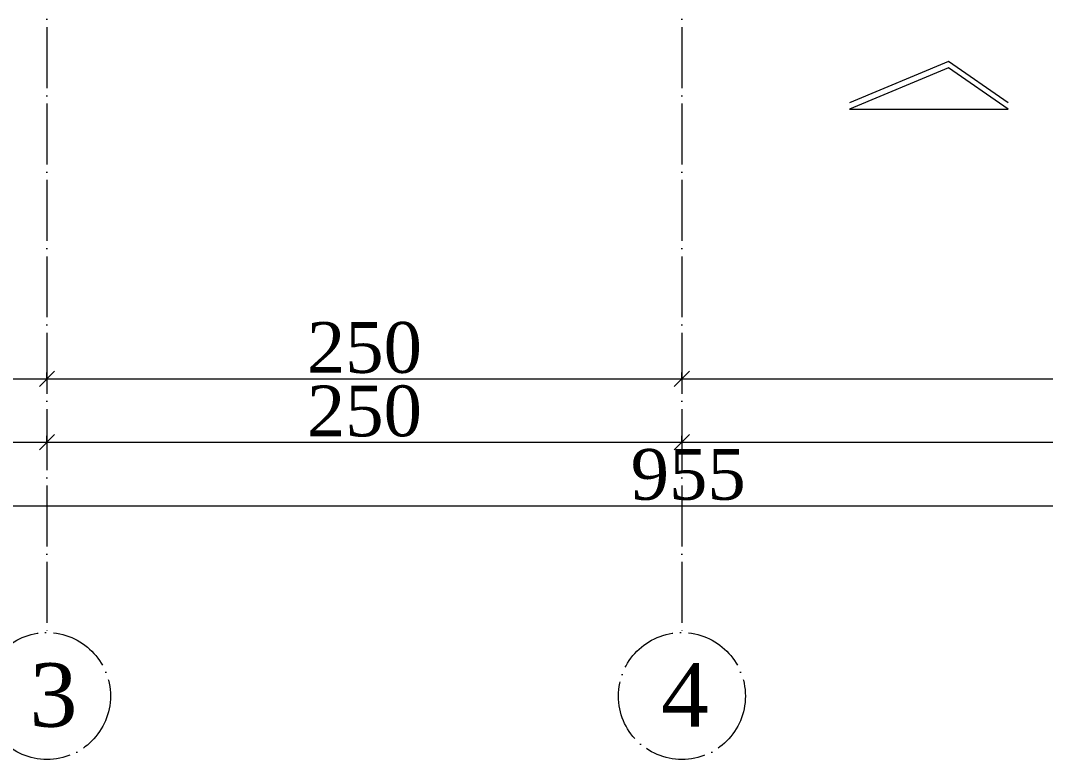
# Model space of a CAD drawing. Header units: metres. Extents: x -5196 to 34307, y 7076 to 19260.
# Drawn here: x 14031.7 to 14435.3, y 9526.3 to 9817.4 of the extents above; entities that cross this region are included whole.
import ezdxf

# ---------------------------------------------------------------- set-up
doc = ezdxf.new("R2010")
doc.units = ezdxf.units.M
doc.linetypes.add('ACAD_ISO04W100', pattern=[30, 24, -3, 0, -3])
doc.layers.add('YLZ-AKS', color=7, linetype='ACAD_ISO04W100', lineweight=5, true_color=0x2e2f36)
doc.layers.add('YLZ-TEFRİŞ', color=191, linetype='Continuous', lineweight=20)
doc.layers.add('YLZ-ÖLÇÜ', color=251, linetype='Continuous', lineweight=5)
doc.layers.add('YLZ-YAZI', color=113, linetype='Continuous')
doc.styles.add('ARIAL', font='times.ttf')
doc.dimstyles.new('YLZ - Dış Ölçü', dxfattribs={"dimscale": 2, "dimtxt": 10, "dimasz": 3, "dimexe": 1.25, "dimexo": 1, "dimgap": 1, "dimtad": 1, "dimdec": 1, "dimrnd": 0.5, "dimtxsty": 'ARIAL', "dimblk": 'OBLIQUE', "dimcen": 1, "dimclrd": 250, "dimclre": 250, "dimclrt": 150, "dimadec": 0, "dimazin": 0, "dimtfac": 1, "dimtdec": 1, "dimtmove": 1, "dimatfit": 3, "dimldrblk": 'OBLIQUE', "dimfxl": 0, "dimarcsym": 0})

# ---------------------------------------------------------------- blocks, each defined once
blk = doc.blocks.new('_Oblique')
at = {"color": 0, "linetype": 'ByBlock', "lineweight": -2}
blk.add_line((-0.5, -0.5), (0.5, 0.5), dxfattribs=at)
blk = doc.blocks.new('*D6091')
at = {"layer": 'Defpoints', "color": 0, "transparency": 16777216}
for p in [(482190.03, 4515065.65), (483145.03, 4515065.65), (483145.03, 4515065.65)]:
    blk.add_point(p, dxfattribs=at)
at = {"layer": 'YLZ-ÖLÇÜ', "color": 250, "lineweight": -2, "transparency": 16777216}
for p, q in [((482190.03, 4515065.65), (482190.03, 4515068.15)), ((483145.03, 4515065.65), (483145.03, 4515068.15)), ((482190.03, 4515065.65), (483145.03, 4515065.65))]:
    blk.add_line(p, q, dxfattribs=at)
at = {"layer": 'YLZ-ÖLÇÜ', "color": 250, "lineweight": -2, "transparency": 16777216, "xscale": 6, "yscale": 6, "zscale": 6, "rotation": 180}
blk.add_blockref('_Oblique', (482190.03, 4515065.65), dxfattribs=at)
at = {"layer": 'YLZ-ÖLÇÜ', "color": 250, "lineweight": -2, "transparency": 16777216, "xscale": 6, "yscale": 6, "zscale": 6}
blk.add_blockref('_Oblique', (483145.03, 4515065.65), dxfattribs=at)
at = {"layer": 'YLZ-ÖLÇÜ', "color": 150, "transparency": 16777216, "insert": (482667.53, 4515077.86), "char_height": 20, "attachment_point": 5, "style": 'ARIAL'}
blk.add_mtext('955', dxfattribs=at)
blk = doc.blocks.new('*D6093')
at = {"layer": 'Defpoints', "color": 0, "transparency": 16777216}
for p in [(482290.03, 4515090.65), (482415.03, 4515090.65), (482415.03, 4515090.65)]:
    blk.add_point(p, dxfattribs=at)
at = {"layer": 'YLZ-ÖLÇÜ', "color": 250, "lineweight": -2, "transparency": 16777216}
for p, q in [((482290.03, 4515090.65), (482290.03, 4515093.15)), ((482415.03, 4515090.65), (482415.03, 4515093.15)), ((482290.03, 4515090.65), (482415.03, 4515090.65))]:
    blk.add_line(p, q, dxfattribs=at)
at = {"layer": 'YLZ-ÖLÇÜ', "color": 250, "lineweight": -2, "transparency": 16777216, "xscale": 6, "yscale": 6, "zscale": 6, "rotation": 180}
blk.add_blockref('_Oblique', (482290.03, 4515090.65), dxfattribs=at)
at = {"layer": 'YLZ-ÖLÇÜ', "color": 250, "lineweight": -2, "transparency": 16777216, "xscale": 6, "yscale": 6, "zscale": 6}
blk.add_blockref('_Oblique', (482415.03, 4515090.65), dxfattribs=at)
at = {"layer": 'YLZ-ÖLÇÜ', "color": 150, "transparency": 16777216, "insert": (482352.53, 4515102.83), "char_height": 20, "attachment_point": 5, "style": 'ARIAL'}
blk.add_mtext('125', dxfattribs=at)
blk = doc.blocks.new('*D6094')
at = {"layer": 'Defpoints', "color": 0, "transparency": 16777216}
for p in [(482415.03, 4515090.65), (482665.03, 4515090.65), (482665.03, 4515090.65)]:
    blk.add_point(p, dxfattribs=at)
at = {"layer": 'YLZ-ÖLÇÜ', "color": 250, "lineweight": -2, "transparency": 16777216}
for p, q in [((482415.03, 4515090.65), (482415.03, 4515093.15)), ((482665.03, 4515090.65), (482665.03, 4515093.15)), ((482415.03, 4515090.65), (482665.03, 4515090.65))]:
    blk.add_line(p, q, dxfattribs=at)
at = {"layer": 'YLZ-ÖLÇÜ', "color": 250, "lineweight": -2, "transparency": 16777216, "xscale": 6, "yscale": 6, "zscale": 6, "rotation": 180}
blk.add_blockref('_Oblique', (482415.03, 4515090.65), dxfattribs=at)
at = {"layer": 'YLZ-ÖLÇÜ', "color": 250, "lineweight": -2, "transparency": 16777216, "xscale": 6, "yscale": 6, "zscale": 6}
blk.add_blockref('_Oblique', (482665.03, 4515090.65), dxfattribs=at)
at = {"layer": 'YLZ-ÖLÇÜ', "color": 150, "transparency": 16777216, "insert": (482540.03, 4515102.83), "char_height": 20, "attachment_point": 5, "style": 'ARIAL'}
blk.add_mtext('250', dxfattribs=at)
blk = doc.blocks.new('*D6103')
at = {"layer": 'Defpoints', "color": 0, "transparency": 16777216}
for p in [(482415.03, 4515115.65), (482665.03, 4515115.65), (482665.03, 4515115.65)]:
    blk.add_point(p, dxfattribs=at)
at = {"layer": 'YLZ-ÖLÇÜ', "color": 250, "lineweight": -2, "transparency": 16777216}
for p, q in [((482415.03, 4515115.65), (482415.03, 4515118.15)), ((482665.03, 4515115.65), (482665.03, 4515118.15)), ((482415.03, 4515115.65), (482665.03, 4515115.65))]:
    blk.add_line(p, q, dxfattribs=at)
at = {"layer": 'YLZ-ÖLÇÜ', "color": 250, "lineweight": -2, "transparency": 16777216, "xscale": 6, "yscale": 6, "zscale": 6, "rotation": 180}
blk.add_blockref('_Oblique', (482415.03, 4515115.65), dxfattribs=at)
at = {"layer": 'YLZ-ÖLÇÜ', "color": 250, "lineweight": -2, "transparency": 16777216, "xscale": 6, "yscale": 6, "zscale": 6}
blk.add_blockref('_Oblique', (482665.03, 4515115.65), dxfattribs=at)
at = {"layer": 'YLZ-ÖLÇÜ', "color": 150, "transparency": 16777216, "insert": (482540.03, 4515127.83), "char_height": 20, "attachment_point": 5, "style": 'ARIAL'}
blk.add_mtext('250', dxfattribs=at)
blk = doc.blocks.new('*D6104')
at = {"layer": 'Defpoints', "color": 0, "transparency": 16777216}
for p in [(482665.03, 4515115.65), (483085.03, 4515115.65), (483085.03, 4515115.65)]:
    blk.add_point(p, dxfattribs=at)
at = {"layer": 'YLZ-ÖLÇÜ', "color": 250, "lineweight": -2, "transparency": 16777216}
for p, q in [((482665.03, 4515115.65), (482665.03, 4515118.15)), ((483085.03, 4515115.65), (483085.03, 4515118.15)), ((482665.03, 4515115.65), (483085.03, 4515115.65))]:
    blk.add_line(p, q, dxfattribs=at)
at = {"layer": 'YLZ-ÖLÇÜ', "color": 250, "lineweight": -2, "transparency": 16777216, "xscale": 6, "yscale": 6, "zscale": 6, "rotation": 180}
blk.add_blockref('_Oblique', (482665.03, 4515115.65), dxfattribs=at)
at = {"layer": 'YLZ-ÖLÇÜ', "color": 250, "lineweight": -2, "transparency": 16777216, "xscale": 6, "yscale": 6, "zscale": 6}
blk.add_blockref('_Oblique', (483085.03, 4515115.65), dxfattribs=at)
at = {"layer": 'YLZ-ÖLÇÜ', "color": 150, "transparency": 16777216, "insert": (482875.03, 4515127.83), "char_height": 20, "attachment_point": 5, "style": 'ARIAL'}
blk.add_mtext('420', dxfattribs=at)
blk = doc.blocks.new('*D6106')
at = {"layer": 'Defpoints', "color": 0, "transparency": 16777216}
for p in [(482665.03, 4515090.65), (483045.03, 4515090.65), (483045.03, 4515090.65)]:
    blk.add_point(p, dxfattribs=at)
at = {"layer": 'YLZ-ÖLÇÜ', "color": 250, "lineweight": -2, "transparency": 16777216}
for p, q in [((482665.03, 4515090.65), (482665.03, 4515093.15)), ((483045.03, 4515090.65), (483045.03, 4515093.15)), ((482665.03, 4515090.65), (483045.03, 4515090.65))]:
    blk.add_line(p, q, dxfattribs=at)
at = {"layer": 'YLZ-ÖLÇÜ', "color": 250, "lineweight": -2, "transparency": 16777216, "xscale": 6, "yscale": 6, "zscale": 6, "rotation": 180}
blk.add_blockref('_Oblique', (482665.03, 4515090.65), dxfattribs=at)
at = {"layer": 'YLZ-ÖLÇÜ', "color": 250, "lineweight": -2, "transparency": 16777216, "xscale": 6, "yscale": 6, "zscale": 6}
blk.add_blockref('_Oblique', (483045.03, 4515090.65), dxfattribs=at)
at = {"layer": 'YLZ-ÖLÇÜ', "color": 150, "transparency": 16777216, "insert": (482855.03, 4515102.83), "char_height": 20, "attachment_point": 5, "style": 'ARIAL'}
blk.add_mtext('380', dxfattribs=at)
blk = doc.blocks.new('*D6109')
at = {"layer": 'Defpoints', "color": 0, "transparency": 16777216}
for p in [(482290.03, 4515115.65), (482415.03, 4515115.65), (482415.03, 4515115.65)]:
    blk.add_point(p, dxfattribs=at)
at = {"layer": 'YLZ-ÖLÇÜ', "color": 250, "lineweight": -2, "transparency": 16777216}
for p, q in [((482290.03, 4515115.65), (482290.03, 4515118.15)), ((482415.03, 4515115.65), (482415.03, 4515118.15)), ((482290.03, 4515115.65), (482415.03, 4515115.65))]:
    blk.add_line(p, q, dxfattribs=at)
at = {"layer": 'YLZ-ÖLÇÜ', "color": 250, "lineweight": -2, "transparency": 16777216, "xscale": 6, "yscale": 6, "zscale": 6, "rotation": 180}
blk.add_blockref('_Oblique', (482290.03, 4515115.65), dxfattribs=at)
at = {"layer": 'YLZ-ÖLÇÜ', "color": 250, "lineweight": -2, "transparency": 16777216, "xscale": 6, "yscale": 6, "zscale": 6}
blk.add_blockref('_Oblique', (482415.03, 4515115.65), dxfattribs=at)
at = {"layer": 'YLZ-ÖLÇÜ', "color": 150, "transparency": 16777216, "insert": (482352.53, 4515127.83), "char_height": 20, "attachment_point": 5, "style": 'ARIAL'}
blk.add_mtext('125', dxfattribs=at)
blk = doc.blocks.new('Aks')
at = {"layer": 'YLZ-AKS'}
for p, q in [((479320.78, 4514594.56), (479320.78, 4512399.56)), ((479570.78, 4514594.56), (479570.78, 4512399.56))]:
    blk.add_line(p, q, dxfattribs=at)
for centre in [(479320.78, 4512374.56), (479570.78, 4512374.56)]:
    blk.add_circle(centre, 25, dxfattribs=at)
at = {"layer": 'YLZ-YAZI', "char_height": 25, "attachment_point": 1, "style": 'ARIAL'}
for s, insert in [('\\pi8.81101;3', (479305.1, 4512387.5)), ('\\pi7.45917;4', (479555.1, 4512387.5))]:
    blk.add_mtext_dynamic_manual_height_columns(s, width=31.5189, gutter_width=12.5, heights=[8.55], dxfattribs=dict(at, insert=insert))
blk = doc.blocks.new('Z.K. Tefriş')
at = {"layer": 'YLZ-TEFRİŞ'}
for points in [[(479926.31, 4508089.51), (479902.87, 4508105.76), (479863.81, 4508089.51)], [(479863.81, 4508087.01), (479926.31, 4508087.01), (479902.87, 4508103.26), (479863.81, 4508087.01)]]:
    blk.add_lwpolyline(points, dxfattribs=at)
blk = doc.blocks.new('ZK. Dış Ölçü')
at = {"layer": 'YLZ-ÖLÇÜ'}
for base, p1, p2, picture, middle in [((482415.03, 4515115.65), (482290.03, 4515115.65), (482415.03, 4515115.65), '*D6109', (482352.53, 4515127.83)), ((483085.03, 4515115.65), (482665.03, 4515115.65), (483085.03, 4515115.65), '*D6104', (482875.03, 4515127.83)), ((482415.03, 4515090.65), (482290.03, 4515090.65), (482415.03, 4515090.65), '*D6093', (482352.53, 4515102.83)), ((482665.03, 4515090.65), (482415.03, 4515090.65), (482665.03, 4515090.65), '*D6094', (482540.03, 4515102.83)), ((483045.03, 4515090.65), (482665.03, 4515090.65), (483045.03, 4515090.65), '*D6106', (482855.03, 4515102.83))]:
    dim = blk.add_linear_dim(base=base, p1=p1, p2=p2, angle=180, dimstyle='YLZ - Dış Ölçü', dxfattribs=at)
    dim.commit()
    dim.dimension.update_dxf_attribs({"geometry": picture, "text_midpoint": middle})
for p1, p2, picture, middle in [((482415.03, 4515115.65), (482665.03, 4515115.65), '*D6103', (482540.03, 4515127.83)), ((482190.03, 4515065.65), (483145.03, 4515065.65), '*D6091', (482667.53, 4515077.86))]:
    dim = blk.add_aligned_dim(p1=p1, p2=p2, distance=0, dimstyle='YLZ - Dış Ölçü', dxfattribs=at)
    dim.commit()
    dim.dimension.update_dxf_attribs({"geometry": picture, "text_midpoint": middle})

msp = doc.modelspace()

# ---------------------------------------------------------------- block references
at = {"layer": 'YLZ-TEFRİŞ'}
for name, p in [('Aks', (-465278.68, -4502823.23)), ('Z.K. Tefriş', (-465505.77, -4498304.44))]:
    msp.add_blockref(name, p, dxfattribs=at)
at = {"layer": 'YLZ-ÖLÇÜ'}
msp.add_blockref('ZK. Dış Ölçü', (-468372.93, -4505439.33), dxfattribs=at)

doc.saveas('drawing.dxf')
